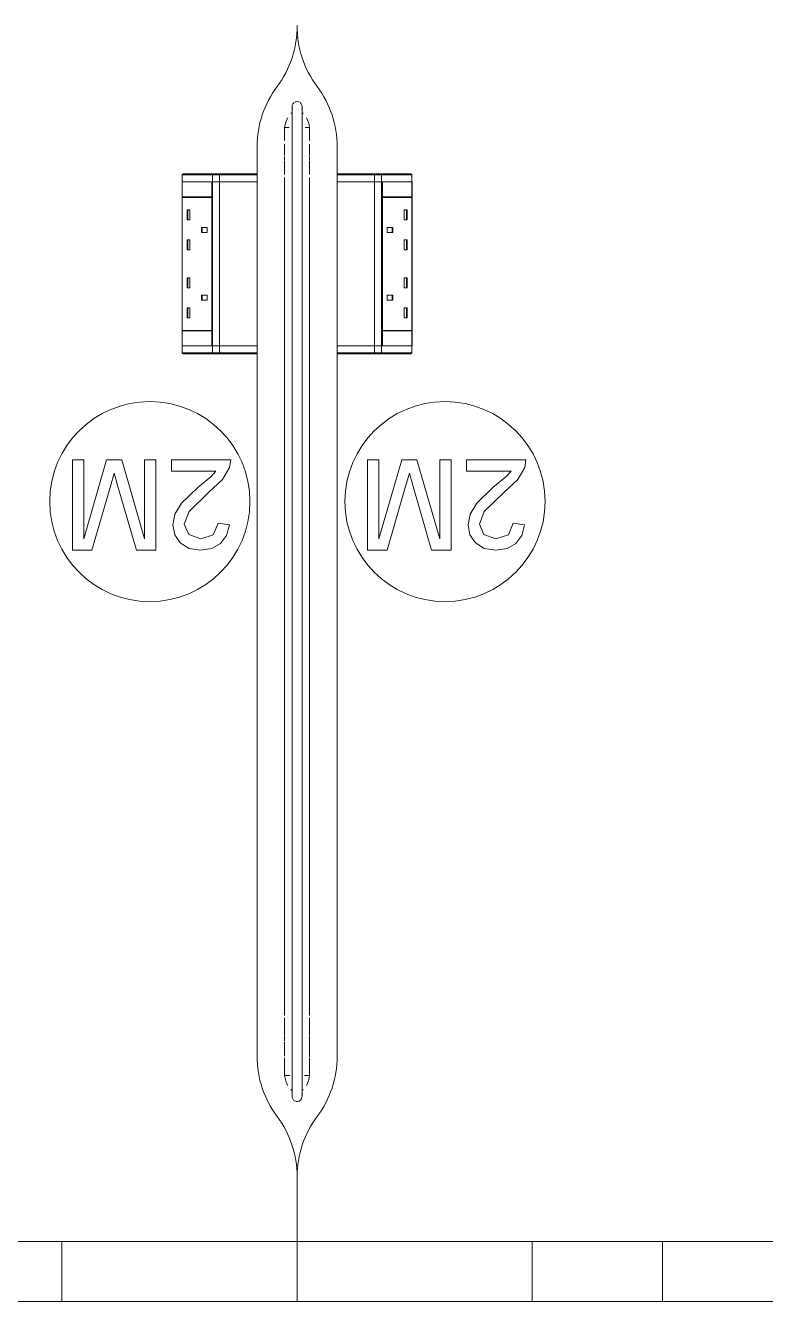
# Model space of a CAD drawing. Header units: millimetres. Extents: x 79795 to 317870, y -36033 to 97293.
# Drawn here: x 199777 to 200516, y 10676 to 11952 of the extents above; entities that cross this region are included whole.
import ezdxf

# ---------------------------------------------------------------- set-up
doc = ezdxf.new("R2010")
doc.units = ezdxf.units.MM
doc.header["$MEASUREMENT"] = 0
doc.layers.add('I-FURN', color=8, linetype='CONTINUOUS', lineweight=9)

msp = doc.modelspace()

# ---------------------------------------------------------------- linework, layer by layer
at = {"layer": 'I-FURN'}
for p, q in [((200043.1, 11871), (200043.1, 11870.9)), ((200043.1, 11870.9), (200043.1, 11870.7)), ((200043.1, 11870.7), (200043.1, 11870.5)), ((200043.1, 11870.5), (200043.1, 11870.1)), ((200043.1, 11870.1), (200043.1, 11869.6)), ((200043.1, 11869.6), (200043.1, 11868.9)), ((200043.1, 11868.9), (200043.1, 11868.2)), ((200043.1, 11868.2), (200043.1, 11867.4)), ((200053.1, 11870.9), (200053.1, 11871)), ((200053.1, 11871), (200053.1, 11871)), ((200053.1, 11870.7), (200053.1, 11870.9)), ((200053.1, 11870.4), (200053.1, 11870.7)), ((200053.1, 11869.9), (200053.1, 11870.4)), ((200053.1, 11869.4), (200053.1, 11869.9)), ((200053.1, 11868.8), (200053.1, 11869.4)), ((200053.1, 11868), (200053.1, 11868.8)), ((200053.1, 11867.1), (200053.1, 11868)), ((200043.1, 11867.4), (200043.1, 11866.4)), ((200043.1, 11866.4), (200043.1, 11865.4)), ((200043.1, 11865.4), (200043.1, 11864.2)), ((200043.1, 11864.2), (200043.1, 11863)), ((200043.1, 11863), (200043.1, 11861.6)), ((200043.1, 11861.6), (200043.1, 11860.1)), ((200043.1, 11860.1), (200043.1, 11858.6)), ((200043.1, 11858.6), (200043.1, 11856.9)), ((200043.1, 11856.9), (200043.1, 11855.2)), ((200043.1, 11855.2), (200043.1, 11853.4)), ((200053.1, 11866.2), (200053.1, 11867.1)), ((200053.1, 11865.1), (200053.1, 11866.2)), ((200053.1, 11863.9), (200053.1, 11865.1)), ((200053.1, 11862.6), (200053.1, 11863.9)), ((200053.1, 11861.2), (200053.1, 11862.6)), ((200053.1, 11859.7), (200053.1, 11861.2)), ((200053.1, 11858.1), (200053.1, 11859.7)), ((200053.1, 11856.5), (200053.1, 11858.1)), ((200053.1, 11854.7), (200053.1, 11856.5)), ((200040.1, 11850.1), (200035.6, 11850.1)), ((200035.6, 11846.6), (200035.6, 11850.1)), ((200035.6, 11845.4), (200035.6, 11846.3)), ((200035.6, 11837), (200035.6, 11845)), ((200043.1, 11853.4), (200043.1, 11851.5)), ((200043.1, 11851.5), (200043.1, 11849.5)), ((200043.1, 11849.5), (200043.1, 11847.4)), ((200043.1, 11847.4), (200043.1, 11845.2)), ((200043.1, 11845.2), (200043.1, 11843)), ((200043.1, 11843), (200043.1, 11840.7)), ((200053.1, 11852.9), (200053.1, 11854.7)), ((200053.1, 11850.9), (200053.1, 11852.9)), ((200053.1, 11848.9), (200053.1, 11850.9)), ((200053.1, 11846.8), (200053.1, 11848.9)), ((200053.1, 11844.6), (200053.1, 11846.8)), ((200053.1, 11842.4), (200053.1, 11844.6)), ((200053.1, 11840.1), (200053.1, 11842.4)), ((200060.6, 11850.1), (200056, 11850.1)), ((200060.6, 11850.1), (200060.6, 11846.6)), ((200060.6, 11846.3), (200060.6, 11845.4)), ((200060.6, 11845), (200060.6, 11837)), ((200008.1, 11802.8), (200008.1, 11831)), ((200008.1, 11831), (200008.1, 11802.8)), ((200035.6, 11822), (200035.6, 11833.5)), ((200043.1, 11840.7), (200043.1, 11838.4)), ((200043.1, 11838.4), (200043.1, 11836)), ((200043.1, 11836), (200043.1, 11833.5)), ((200043.1, 11833.5), (200043.1, 11831)), ((200043.1, 11831), (200043.1, 11828.4)), ((200053.1, 11837.7), (200053.1, 11840.1)), ((200053.1, 11835.3), (200053.1, 11837.7)), ((200053.1, 11832.8), (200053.1, 11835.3)), ((200053.1, 11830.3), (200053.1, 11832.8)), ((200053.1, 11827.7), (200053.1, 11830.3)), ((200060.6, 11833.5), (200060.6, 11822)), ((200088.1, 11831), (200088.1, 11802.8)), ((200088.1, 11802.8), (200088.1, 11831)), ((200035.6, 11817.1), (200035.6, 11821.2)), ((200043.1, 11828.4), (200043.1, 11825.8)), ((200043.1, 11825.8), (200043.1, 11823.1)), ((200043.1, 11823.1), (200043.1, 11820.4)), ((200043.1, 11820.4), (200043.1, 11817.7)), ((200043.1, 11817.7), (200043.1, 11814.9)), ((200053.1, 11825), (200053.1, 11827.7)), ((200053.1, 11822.4), (200053.1, 11825)), ((200053.1, 11819.7), (200053.1, 11822.4)), ((200053.1, 11816.9), (200053.1, 11819.7)), ((200053.1, 11814.1), (200053.1, 11816.9)), ((200060.6, 11821.2), (200060.6, 11817.1)), ((200035.6, 11803), (200035.6, 11816.3)), ((200043.1, 11814.9), (200043.1, 11812.1)), ((200043.1, 11812.1), (200043.1, 11809.3)), ((200043.1, 11809.3), (200043.1, 11806.5)), ((200043.1, 11806.5), (200043.1, 11803.7)), ((200053.1, 11811.4), (200053.1, 11814.1)), ((200053.1, 11808.5), (200053.1, 11811.4)), ((200053.1, 11805.7), (200053.1, 11808.5)), ((200053.1, 11802.9), (200053.1, 11805.7)), ((200060.6, 11816.3), (200060.6, 11803)), ((199933.1, 11780.7), (199933.1, 11795.7)), ((199933.1, 11795.7), (199962.9, 11795.7)), ((199933.3, 11802.8), (199933.3, 11795.8)), ((199933.3, 11802.8), (199933.4, 11802.8)), ((199933.3, 11802.8), (199933.3, 11795.8)), ((199933.3, 11795.8), (199933.3, 11802.8)), ((199933.3, 11795.8), (199933.4, 11795.8)), ((199933.3, 11795.7), (199933.3, 11631.8)), ((199933.4, 11802.8), (199963.7, 11802.8)), ((199933.4, 11802.8), (199933.4, 11795.8)), ((199933.4, 11795.8), (199963.7, 11795.8)), ((199933.6, 11803.5), (199933.6, 11803.6)), ((199964.5, 11803.8), (199934.3, 11803.8)), ((199964.5, 11803.8), (199934.3, 11803.8)), ((199962.9, 11795.7), (199962.9, 11780.7)), ((199963.1, 11780.7), (199963.1, 11795.7)), ((199963.1, 11795.7), (199963.7, 11795.7)), ((199963.7, 11802.8), (199970.6, 11802.8)), ((199963.7, 11802.8), (199963.7, 11795.8)), ((199963.7, 11795.8), (199970.6, 11795.8)), ((199970.6, 11795.7), (199963.7, 11795.7)), ((199963.7, 11795.7), (199963.7, 11631.8)), ((199964.5, 11803.8), (200003.1, 11803.8)), ((199970.1, 11803.8), (199964.5, 11803.8)), ((200007.1, 11803.8), (199970.1, 11803.8)), ((199970.6, 11802.8), (200008.1, 11802.8)), ((199970.6, 11802.8), (199970.6, 11795.8)), ((199970.6, 11795.8), (200008.1, 11795.8)), ((200008.1, 11795.7), (199970.6, 11795.7)), ((199970.6, 11795.7), (199970.6, 11631.8)), ((200003.1, 11803.8), (200003.1, 11802.8)), ((200003.1, 11803.8), (200007.1, 11803.8)), ((200008.1, 11795.8), (200008.1, 11802.8)), ((200008.1, 11802.8), (200008.1, 11795.8)), ((200008.1, 11631.8), (200008.1, 11795.7)), ((200008.1, 11795.7), (200008.1, 11631.8)), ((200035.6, 10961.9), (200035.6, 11800.1)), ((200043.1, 11803.7), (200043.1, 11800.8)), ((200043.1, 11800.8), (200043.1, 11800.1)), ((200043.1, 11800.1), (200043.1, 10961.9)), ((200053.1, 11800.1), (200053.1, 11802.9)), ((200053.1, 10961.9), (200053.1, 11800.1)), ((200060.6, 11800.1), (200060.6, 10961.9)), ((200088.1, 11802.8), (200088.1, 11795.8)), ((200088.1, 11802.8), (200125.5, 11802.8)), ((200088.1, 11802.8), (200088.1, 11795.8)), ((200088.1, 11795.8), (200125.5, 11795.8)), ((200088.1, 11795.7), (200088.1, 11631.8)), ((200088.1, 11631.8), (200088.1, 11795.7)), ((200125.5, 11795.7), (200088.1, 11795.7)), ((200089.1, 11803.8), (200089.1, 11803.8)), ((200126.1, 11803.8), (200089.1, 11803.8)), ((200089.1, 11803.8), (200093.1, 11803.8)), ((200093.1, 11802.8), (200093.1, 11803.8)), ((200093.1, 11803.8), (200131.6, 11803.8)), ((200125.5, 11802.8), (200132.5, 11802.8)), ((200125.5, 11802.8), (200125.5, 11795.8)), ((200125.5, 11795.8), (200132.5, 11795.8)), ((200125.5, 11631.8), (200125.5, 11795.7)), ((200132.5, 11795.7), (200125.5, 11795.7)), ((200131.6, 11803.8), (200126.1, 11803.8)), ((200133.3, 11795.7), (200130.8, 11795.7)), ((200161.9, 11803.8), (200131.6, 11803.8)), ((200161.9, 11803.8), (200131.6, 11803.8)), ((200132.5, 11802.8), (200162.7, 11802.8)), ((200132.5, 11802.8), (200132.5, 11795.8)), ((200132.5, 11795.8), (200162.7, 11795.8)), ((200132.5, 11631.8), (200132.5, 11795.7)), ((200132.5, 11795.7), (200133.1, 11795.7)), ((200133.1, 11795.7), (200133.1, 11780.7)), ((200133.3, 11780.7), (200133.3, 11795.7)), ((200133.3, 11795.7), (200163.1, 11795.7)), ((200162.6, 11803.6), (200162.6, 11803.5)), ((200162.7, 11802.8), (200162.9, 11802.8)), ((200162.7, 11802.8), (200162.7, 11795.8)), ((200162.7, 11795.8), (200162.9, 11795.8)), ((200162.9, 11795.8), (200162.9, 11802.8)), ((200162.9, 11795.8), (200162.9, 11802.8)), ((200162.9, 11795.8), (200162.9, 11802.8)), ((200162.9, 11631.8), (200162.9, 11795.7)), ((200163.1, 11795.7), (200163.1, 11780.7)), ((199962.9, 11780.7), (199933.1, 11780.7)), ((199933.1, 11780.2), (199962.9, 11780.2)), ((199933.1, 11647.2), (199933.1, 11780.2)), ((199933.4, 11780.2), (199933.4, 11780.7)), ((199962.9, 11780.2), (199962.9, 11647.2)), ((199963.1, 11647.2), (199963.1, 11780.2)), ((200133.1, 11780.2), (200133.1, 11647.2)), ((200163.1, 11780.7), (200133.3, 11780.7)), ((200133.3, 11647.2), (200133.3, 11780.2)), ((200163.1, 11780.2), (200133.3, 11780.2)), ((200162.7, 11780.7), (200162.7, 11780.2)), ((200163.1, 11780.2), (200163.1, 11647.2)), ((199938.1, 11767.6), (199938.1, 11757.6)), ((199938.1, 11767.6), (199940.9, 11767.6)), ((199938.8, 11767.6), (199938.8, 11757.6)), ((199940.9, 11767.6), (199940.9, 11757.6)), ((200158.1, 11767.6), (200155.2, 11767.6)), ((200155.2, 11757.6), (200155.2, 11767.6)), ((200157.4, 11757.6), (200157.4, 11767.6)), ((200158.1, 11757.6), (200158.1, 11767.6)), ((199938.1, 11757.6), (199940.9, 11757.6)), ((200158.1, 11757.6), (200155.2, 11757.6)), ((199952.4, 11750.1), (199952.4, 11745.1)), ((199958.2, 11750.1), (199952.4, 11750.1)), ((199952.4, 11745.1), (199958.2, 11745.1)), ((199953.2, 11750.1), (199953.2, 11745.1)), ((199958.2, 11745.1), (199958.2, 11750.1)), ((200143.8, 11750.1), (200138, 11750.1)), ((200138, 11745.1), (200138, 11750.1)), ((200143.8, 11745.1), (200138, 11745.1)), ((200143, 11745.1), (200143, 11750.1)), ((200143.8, 11745.1), (200143.8, 11750.1)), ((199938.1, 11737.6), (199938.1, 11727.6)), ((199938.1, 11737.6), (199940.9, 11737.6)), ((199938.1, 11727.6), (199940.9, 11727.6)), ((199938.8, 11737.6), (199938.8, 11727.6)), ((199940.9, 11737.6), (199940.9, 11727.6)), ((200158.1, 11737.6), (200155.2, 11737.6)), ((200155.2, 11727.6), (200155.2, 11737.6)), ((200158.1, 11727.6), (200155.2, 11727.6)), ((200157.4, 11727.6), (200157.4, 11737.6)), ((200158.1, 11727.6), (200158.1, 11737.6)), ((199938.1, 11699.8), (199938.1, 11689.8)), ((199938.1, 11699.8), (199940.9, 11699.8)), ((199938.1, 11689.8), (199940.9, 11689.8)), ((199938.8, 11699.8), (199938.8, 11689.8)), ((199940.9, 11699.8), (199940.9, 11689.8)), ((200158.1, 11699.8), (200155.2, 11699.8)), ((200155.2, 11689.8), (200155.2, 11699.8)), ((200158.1, 11689.8), (200155.2, 11689.8)), ((200157.4, 11689.8), (200157.4, 11699.8)), ((200158.1, 11689.8), (200158.1, 11699.8)), ((199952.4, 11682.3), (199952.4, 11677.3)), ((199952.4, 11682.3), (199958.2, 11682.3)), ((199952.4, 11677.3), (199958.2, 11677.3)), ((199953.2, 11682.3), (199953.2, 11677.3)), ((199958.2, 11682.3), (199958.2, 11677.3)), ((200138, 11682.3), (200138, 11677.3)), ((200143.8, 11682.3), (200138, 11682.3)), ((200138, 11677.3), (200143.8, 11677.3)), ((200143, 11677.3), (200143, 11682.3)), ((200143.8, 11677.3), (200143.8, 11682.3)), ((199938.1, 11669.8), (199938.1, 11659.8)), ((199938.1, 11669.8), (199940.9, 11669.8)), ((199938.8, 11669.8), (199938.8, 11659.8)), ((199940.9, 11669.8), (199940.9, 11659.8)), ((200158.1, 11669.8), (200155.2, 11669.8)), ((200155.2, 11659.8), (200155.2, 11669.8)), ((200157.4, 11659.8), (200157.4, 11669.8)), ((200158.1, 11659.8), (200158.1, 11669.8)), ((199938.1, 11659.8), (199940.9, 11659.8)), ((200158.1, 11659.8), (200155.2, 11659.8)), ((199933.1, 11647.2), (199962.9, 11647.2)), ((199933.1, 11646.7), (199962.9, 11646.7)), ((199933.1, 11631.7), (199933.1, 11646.7)), ((199933.4, 11646.7), (199933.4, 11647.2)), ((199962.9, 11646.7), (199962.9, 11631.7)), ((199963.1, 11631.8), (199963.1, 11646.7)), ((200133.1, 11646.7), (200133.1, 11631.8)), ((200163.1, 11647.2), (200133.3, 11647.2)), ((200133.3, 11631.7), (200133.3, 11646.7)), ((200133.3, 11646.7), (200163.1, 11646.7)), ((200162.7, 11647.2), (200162.7, 11646.7)), ((200163.1, 11646.7), (200163.1, 11631.7)), ((199962.9, 11631.7), (199933.1, 11631.7)), ((199933.3, 11631.7), (199933.3, 11624.7)), ((199933.4, 11631.7), (199933.3, 11631.7)), ((199933.3, 11631.7), (199933.3, 11624.7)), ((199933.3, 11631.7), (199933.3, 11624.7)), ((199933.4, 11624.7), (199933.4, 11631.7)), ((199963.7, 11631.7), (199933.4, 11631.7)), ((199962.9, 11631.7), (199965.3, 11631.7)), ((199963.7, 11631.8), (199963.1, 11631.8)), ((199963.7, 11631.8), (199970.6, 11631.8)), ((199963.7, 11624.7), (199963.7, 11631.7)), ((199970.6, 11631.7), (199963.7, 11631.7)), ((199970.6, 11631.8), (200008.1, 11631.8)), ((199970.6, 11624.7), (199970.6, 11631.7)), ((200008.1, 11631.7), (199970.6, 11631.7)), ((200008.1, 11624.7), (200008.1, 11631.7)), ((200008.1, 11624.7), (200008.1, 11631.7)), ((200088.1, 11631.8), (200125.5, 11631.8)), ((200088.1, 11631.7), (200088.1, 11624.7)), ((200088.1, 11624.7), (200088.1, 11631.7)), ((200125.5, 11631.7), (200088.1, 11631.7)), ((200125.5, 11631.8), (200132.5, 11631.8)), ((200125.5, 11624.7), (200125.5, 11631.7)), ((200132.5, 11631.7), (200125.5, 11631.7)), ((200133.1, 11631.8), (200132.5, 11631.8)), ((200132.5, 11624.7), (200132.5, 11631.7)), ((200162.7, 11631.7), (200132.5, 11631.7)), ((200163.1, 11631.7), (200133.3, 11631.7)), ((200162.7, 11624.7), (200162.7, 11631.7)), ((200162.9, 11631.7), (200162.7, 11631.7)), ((200162.9, 11624.7), (200162.9, 11631.7)), ((200162.9, 11624.7), (200162.9, 11631.7)), ((200162.9, 11631.7), (200162.9, 11624.7)), ((199933.4, 11624.7), (199933.3, 11624.7)), ((199963.7, 11624.7), (199933.4, 11624.7)), ((199933.6, 11623.9), (199933.6, 11623.9)), ((199934.3, 11623.7), (199964.5, 11623.7)), ((199934.3, 11623.7), (199964.5, 11623.7)), ((199970.6, 11624.7), (199963.7, 11624.7)), ((200003.1, 11623.7), (199964.5, 11623.7)), ((199964.5, 11623.7), (199970.1, 11623.7)), ((199970.1, 11623.7), (200007.1, 11623.7)), ((200008.1, 11624.7), (199970.6, 11624.7)), ((200003.1, 11624.7), (200003.1, 11623.7)), ((200007.1, 11623.7), (200003.1, 11623.7)), ((200007.1, 11623.7), (200007.1, 11623.7)), ((200008.1, 10921), (200008.1, 11624.7)), ((200008.1, 11624.7), (200008.1, 10921)), ((200088.1, 11624.7), (200088.1, 10921)), ((200088.1, 10921), (200088.1, 11624.7)), ((200125.5, 11624.7), (200088.1, 11624.7)), ((200093.1, 11623.7), (200089.1, 11623.7)), ((200089.1, 11623.7), (200126.1, 11623.7)), ((200093.1, 11623.7), (200093.1, 11624.7)), ((200131.6, 11623.7), (200093.1, 11623.7)), ((200132.5, 11624.7), (200125.5, 11624.7)), ((200126.1, 11623.7), (200131.6, 11623.7)), ((200131.6, 11623.7), (200161.9, 11623.7)), ((200131.6, 11623.7), (200161.9, 11623.7)), ((200162.7, 11624.7), (200132.5, 11624.7)), ((200162.6, 11623.9), (200162.6, 11623.9)), ((200162.9, 11624.7), (200162.7, 11624.7)), ((199834.9, 11517.8), (199823.6, 11517.8)), ((199823.6, 11517.8), (199823.6, 11427.4)), ((199857.6, 11517.8), (199834.9, 11438.7)), ((199834.9, 11438.7), (199834.9, 11517.8)), ((199872.9, 11517.8), (199857.6, 11517.8)), ((199895.6, 11438.7), (199872.9, 11517.8)), ((199906.9, 11517.8), (199895.6, 11517.8)), ((199895.6, 11517.8), (199895.6, 11438.7)), ((199906.9, 11427.4), (199906.9, 11517.8)), ((199981.8, 11517.8), (199922.5, 11517.8)), ((199922.5, 11517.8), (199922.5, 11506.5)), ((199980.6, 11510), (199981.8, 11517.8)), ((200129.9, 11517.8), (200118.6, 11517.8)), ((200118.6, 11517.8), (200118.6, 11427.4)), ((200152.6, 11517.8), (200129.9, 11438.7)), ((200129.9, 11438.7), (200129.9, 11517.8)), ((200167.9, 11517.8), (200152.6, 11517.8)), ((200190.6, 11438.7), (200167.9, 11517.8)), ((200201.9, 11517.8), (200190.6, 11517.8)), ((200190.6, 11517.8), (200190.6, 11438.7)), ((200201.9, 11427.4), (200201.9, 11517.8)), ((200276.8, 11517.8), (200217.5, 11517.8)), ((200217.5, 11517.8), (200217.5, 11506.5)), ((200275.6, 11510), (200276.8, 11517.8)), ((199861.2, 11490), (199865.3, 11504.4)), ((199865.3, 11504.4), (199869, 11491.1)), ((199922.5, 11506.5), (199966.9, 11506.5)), ((199961.8, 11500.8), (199948.8, 11489.9)), ((199959.6, 11484.9), (199973.7, 11498)), ((199966.9, 11506.5), (199961.8, 11500.8)), ((199973.7, 11498), (199980.6, 11510)), ((200156.2, 11490), (200160.3, 11504.4)), ((200160.3, 11504.4), (200164, 11491.1)), ((200217.5, 11506.5), (200261.9, 11506.5)), ((200256.8, 11500.8), (200243.8, 11489.9)), ((200254.6, 11484.9), (200268.7, 11498)), ((200261.9, 11506.5), (200256.8, 11500.8)), ((200268.7, 11498), (200275.6, 11510)), ((199843, 11427.4), (199861.2, 11490)), ((199869, 11491.1), (199887.5, 11427.4)), ((199948.8, 11489.9), (199932.6, 11474.4)), ((200138, 11427.4), (200156.2, 11490)), ((200164, 11491.1), (200182.5, 11427.4)), ((200243.8, 11489.9), (200227.6, 11474.4)), ((199932.6, 11474.4), (199925.9, 11463.3)), ((199940.1, 11466.1), (199959.6, 11484.9)), ((200227.6, 11474.4), (200220.9, 11463.3)), ((200235.1, 11466.1), (200254.6, 11484.9)), ((199925.9, 11463.3), (199923.9, 11452.6)), ((199935.2, 11453.3), (199940.1, 11466.1)), ((200220.9, 11463.3), (200218.9, 11452.6)), ((200230.2, 11453.3), (200235.1, 11466.1)), ((199923.9, 11452.6), (199925.8, 11442.8)), ((199939.8, 11442.9), (199935.2, 11453.3)), ((199969.1, 11454.3), (199964.3, 11442.8)), ((199980.4, 11452.8), (199969.1, 11454.3)), ((199977.7, 11441.9), (199980.4, 11452.8)), ((200218.9, 11452.6), (200220.8, 11442.8)), ((200234.8, 11442.9), (200230.2, 11453.3)), ((200264.1, 11454.3), (200259.3, 11442.8)), ((200275.4, 11452.8), (200264.1, 11454.3)), ((200272.7, 11441.9), (200275.4, 11452.8)), ((199925.8, 11442.8), (199931.3, 11434.7)), ((199931.3, 11434.7), (199940.1, 11429.2)), ((199951.8, 11438.7), (199939.8, 11442.9)), ((199964.3, 11442.8), (199951.8, 11438.7)), ((199971.7, 11433.9), (199977.7, 11441.9)), ((200220.8, 11442.8), (200226.3, 11434.7)), ((200226.3, 11434.7), (200235.1, 11429.2)), ((200246.8, 11438.7), (200234.8, 11442.9)), ((200259.3, 11442.8), (200246.8, 11438.7)), ((200266.7, 11433.9), (200272.7, 11441.9)), ((199823.6, 11427.4), (199843, 11427.4)), ((199887.5, 11427.4), (199906.9, 11427.4)), ((199940.1, 11429.2), (199951.6, 11427.4)), ((199951.6, 11427.4), (199962.9, 11429)), ((199962.9, 11429), (199971.7, 11433.9)), ((200118.6, 11427.4), (200138, 11427.4)), ((200182.5, 11427.4), (200201.9, 11427.4)), ((200235.1, 11429.2), (200246.6, 11427.4)), ((200246.6, 11427.4), (200257.9, 11429)), ((200257.9, 11429), (200266.7, 11433.9)), ((200043.1, 10961.9), (200043.1, 10958.6)), ((200053.1, 10961), (200053.1, 10961.9)), ((200035.6, 10942.1), (200035.6, 10959.8)), ((200043.1, 10958.6), (200043.1, 10955.4)), ((200043.1, 10955.4), (200043.1, 10952.2)), ((200043.1, 10952.2), (200043.1, 10949)), ((200053.1, 10957.8), (200053.1, 10961)), ((200053.1, 10954.5), (200053.1, 10957.8)), ((200053.1, 10951.3), (200053.1, 10954.5)), ((200053.1, 10948.1), (200053.1, 10951.3)), ((200060.6, 10959.8), (200060.6, 10942.1)), ((200035.6, 10936.5), (200035.6, 10941.4)), ((200043.1, 10949), (200043.1, 10945.8)), ((200043.1, 10945.8), (200043.1, 10942.6)), ((200043.1, 10942.6), (200043.1, 10939.5)), ((200043.1, 10939.5), (200043.1, 10936.4)), ((200043.1, 10936.4), (200043.1, 10933.4)), ((200053.1, 10945), (200053.1, 10948.1)), ((200053.1, 10941.8), (200053.1, 10945)), ((200053.1, 10938.7), (200053.1, 10941.8)), ((200053.1, 10935.6), (200053.1, 10938.7)), ((200060.6, 10941.4), (200060.6, 10936.5)), ((200060.6, 10936.6), (200060.6, 10920.8)), ((200035.6, 10921.3), (200035.6, 10935.6)), ((200043.1, 10933.4), (200043.1, 10930.4)), ((200043.1, 10930.4), (200043.1, 10927.4)), ((200043.1, 10927.4), (200043.1, 10924.5)), ((200043.1, 10924.5), (200043.1, 10921.7)), ((200053.1, 10932.6), (200053.1, 10935.6)), ((200053.1, 10929.6), (200053.1, 10932.6)), ((200053.1, 10926.6), (200053.1, 10929.6)), ((200053.1, 10923.7), (200053.1, 10926.6)), ((200053.1, 10920.9), (200053.1, 10923.7)), ((200035.6, 10901.9), (200035.6, 10919.5)), ((200043.1, 10921.7), (200043.1, 10918.9)), ((200043.1, 10918.9), (200043.1, 10916.2)), ((200043.1, 10916.2), (200043.1, 10913.6)), ((200043.1, 10913.6), (200043.1, 10911)), ((200043.1, 10911), (200043.1, 10908.5)), ((200053.1, 10918.2), (200053.1, 10920.9)), ((200053.1, 10915.5), (200053.1, 10918.2)), ((200053.1, 10912.9), (200053.1, 10915.5)), ((200053.1, 10910.3), (200053.1, 10912.9)), ((200060.6, 10919.5), (200060.6, 10901.9)), ((200035.6, 10906.4), (200035.6, 10907.5)), ((200035.6, 10901.9), (200040.8, 10901.9)), ((200043.1, 10908.5), (200043.1, 10906.1)), ((200043.1, 10906.1), (200043.1, 10903.8)), ((200043.1, 10903.8), (200043.1, 10901.6)), ((200043.1, 10901.6), (200043.1, 10899.5)), ((200043.1, 10899.5), (200043.1, 10897.5)), ((200053.1, 10907.9), (200053.1, 10910.3)), ((200053.1, 10905.5), (200053.1, 10907.9)), ((200053.1, 10903.2), (200053.1, 10905.5)), ((200053.1, 10901.1), (200053.1, 10903.2)), ((200053.1, 10899), (200053.1, 10901.1)), ((200053.1, 10897), (200053.1, 10899)), ((200055.4, 10901.9), (200060.6, 10901.9)), ((200060.6, 10907.5), (200060.6, 10906.4)), ((200043.1, 10897.5), (200043.1, 10895.6)), ((200043.1, 10895.6), (200043.1, 10893.8)), ((200043.1, 10893.8), (200043.1, 10892.1)), ((200043.1, 10892.1), (200043.1, 10890.5)), ((200043.1, 10890.5), (200043.1, 10889.1)), ((200043.1, 10889.1), (200043.1, 10887.7)), ((200043.1, 10887.7), (200043.1, 10886.5)), ((200043.1, 10886.5), (200043.1, 10885.4)), ((200043.1, 10885.4), (200043.1, 10884.4)), ((200053.1, 10895.1), (200053.1, 10897)), ((200053.1, 10893.3), (200053.1, 10895.1)), ((200053.1, 10891.7), (200053.1, 10893.3)), ((200053.1, 10890.1), (200053.1, 10891.7)), ((200053.1, 10888.7), (200053.1, 10890.1)), ((200053.1, 10887.4), (200053.1, 10888.7)), ((200053.1, 10886.2), (200053.1, 10887.4)), ((200053.1, 10885.1), (200053.1, 10886.2)), ((200043.1, 10884.4), (200043.1, 10883.5)), ((200043.1, 10883.5), (200043.1, 10882.8)), ((200043.1, 10882.8), (200043.1, 10882.1)), ((200043.1, 10882.1), (200043.1, 10881.7)), ((200043.1, 10881.7), (200043.1, 10881.3)), ((200043.1, 10881.3), (200043.1, 10881.1)), ((200043.1, 10881.1), (200043.1, 10881)), ((200043.1, 10881), (200043.1, 10881)), ((200053.1, 10884.1), (200053.1, 10885.1)), ((200053.1, 10883.3), (200053.1, 10884.1)), ((200053.1, 10882.6), (200053.1, 10883.3)), ((200053.1, 10882), (200053.1, 10882.6)), ((200053.1, 10881.6), (200053.1, 10882)), ((200053.1, 10881.2), (200053.1, 10881.6)), ((200053.1, 10881), (200053.1, 10881.2)), ((200053.1, 10881), (200053.1, 10881)), ((200048.1, 10801), (200048.1, 10676)), ((200048.1, 10676), (200048.1, 10801)), ((200048.1, 10676), (200048.1, 10801)), ((200048.1, 10801), (200048.1, 10676)), ((200808.1, 10736), (199288.1, 10736)), ((199682.7, 10736), (199813.1, 10736)), ((199813.1, 10736), (200283.1, 10736)), ((199813.1, 10736), (199813.1, 10676)), ((199813.1, 10736), (199813.1, 10676)), ((200283.1, 10736), (200413.1, 10736)), ((200283.1, 10736), (200283.1, 10676)), ((200283.1, 10736), (200283.1, 10676)), ((200413.1, 10736), (200848.1, 10736)), ((200413.1, 10736), (200413.1, 10676)), ((200413.1, 10736), (200413.1, 10676)), ((199248.1, 10676), (200048.1, 10676)), ((200048.1, 10676), (199248.1, 10676)), ((199288.1, 10676), (200808.1, 10676)), ((199813.1, 10676), (199682.7, 10676)), ((200283.1, 10676), (199813.1, 10676)), ((200048.1, 10676), (200848.1, 10676)), ((200848.1, 10676), (200048.1, 10676)), ((200413.1, 10676), (200283.1, 10676)), ((200848.1, 10676), (200413.1, 10676))]:
    msp.add_line(p, q, dxfattribs=at)
at = {"layer": 'I-FURN', "flags": 128}
for points in [[(199933.3, 11802.8), (199933.3, 11802.8), (199933.3, 11802.9), (199933.3, 11802.9), (199933.3, 11803), (199933.3, 11803), (199933.3, 11803), (199933.3, 11803.1), (199933.3, 11803.1), (199933.3, 11803.1), (199933.3, 11803.2), (199933.3, 11803.2), (199933.4, 11803.3), (199933.4, 11803.3)], [(199970.1, 11803.8), (199969.9, 11803.8), (199969.8, 11803.8), (199969.7, 11803.8), (199969.5, 11803.8), (199969.4, 11803.8), (199969.2, 11803.8), (199969.1, 11803.8), (199968.9, 11803.8), (199968.8, 11803.8), (199968.6, 11803.8), (199968.4, 11803.8), (199968.3, 11803.8), (199968.1, 11803.8), (199968, 11803.8), (199967.8, 11803.8), (199967.6, 11803.8), (199967.5, 11803.8), (199967.3, 11803.8), (199967.2, 11803.8), (199967, 11803.8), (199966.9, 11803.8), (199966.7, 11803.8), (199966.6, 11803.8), (199966.4, 11803.8), (199966.3, 11803.8), (199966.1, 11803.8), (199966, 11803.8), (199965.8, 11803.8), (199965.7, 11803.8), (199965.6, 11803.8), (199965.4, 11803.8), (199965.3, 11803.8), (199965.2, 11803.8), (199965.1, 11803.8), (199964.9, 11803.8), (199964.8, 11803.8), (199964.7, 11803.8), (199964.6, 11803.8), (199964.5, 11803.8)], [(200007.1, 11803.8), (200006.8, 11803.8), (200006.4, 11803.8), (200005.9, 11803.8), (200005.2, 11803.8), (200004.4, 11803.8), (200003.4, 11803.8), (200002.3, 11803.8), (200001.1, 11803.8), (199999.8, 11803.8), (199998.3, 11803.8), (199996.7, 11803.8), (199995, 11803.8), (199993.2, 11803.8), (199991.3, 11803.8), (199989.2, 11803.8), (199987.1, 11803.8), (199984.8, 11803.8), (199982.5, 11803.8), (199980, 11803.8), (199977.5, 11803.8), (199974.8, 11803.8), (199972.1, 11803.8), (199970.1, 11803.8)], [(200003.1, 11803.8), (200003.3, 11803.8), (200003.4, 11803.8), (200003.6, 11803.8), (200003.7, 11803.8), (200003.9, 11803.8), (200004.1, 11803.8), (200004.2, 11803.8), (200004.4, 11803.8), (200004.5, 11803.8), (200004.7, 11803.8), (200004.8, 11803.8), (200004.9, 11803.8), (200005.1, 11803.8), (200005.2, 11803.8), (200005.4, 11803.8), (200005.5, 11803.8), (200005.6, 11803.8), (200005.7, 11803.8), (200005.9, 11803.8), (200006, 11803.8), (200006.1, 11803.8), (200006.2, 11803.8), (200006.3, 11803.8), (200006.4, 11803.8), (200006.5, 11803.8), (200006.5, 11803.8), (200006.6, 11803.8), (200006.7, 11803.8), (200006.8, 11803.8), (200006.8, 11803.8), (200006.9, 11803.8), (200006.9, 11803.8), (200007, 11803.8), (200007, 11803.8), (200007, 11803.8), (200007.1, 11803.8), (200007.1, 11803.8), (200007.1, 11803.8), (200007.1, 11803.8)], [(200007.1, 11803.8), (200007.1, 11803.8), (200007.2, 11803.8), (200007.2, 11803.8), (200007.3, 11803.8), (200007.3, 11803.8), (200007.3, 11803.8), (200007.4, 11803.8), (200007.4, 11803.7), (200007.5, 11803.7), (200007.5, 11803.7), (200007.5, 11803.7), (200007.6, 11803.7), (200007.6, 11803.7), (200007.6, 11803.6), (200007.7, 11803.6), (200007.7, 11803.6), (200007.7, 11803.6), (200007.8, 11803.5), (200007.8, 11803.5), (200007.8, 11803.5), (200007.8, 11803.5), (200007.9, 11803.4), (200007.9, 11803.4), (200007.9, 11803.4), (200007.9, 11803.3), (200008, 11803.3), (200008, 11803.3), (200008, 11803.2), (200008, 11803.2), (200008, 11803.2), (200008, 11803.1), (200008.1, 11803.1), (200008.1, 11803), (200008.1, 11803), (200008.1, 11803), (200008.1, 11802.9), (200008.1, 11802.9), (200008.1, 11802.8), (200008.1, 11802.8), (200008.1, 11802.8)], [(200007.1, 11803.8), (200007.1, 11803.8), (200007.1, 11803.8)], [(200088.1, 11802.8), (200088.1, 11802.8), (200088.1, 11802.9), (200088.1, 11802.9), (200088.1, 11803), (200088.1, 11803), (200088.1, 11803), (200088.1, 11803.1), (200088.1, 11803.1), (200088.1, 11803.1), (200088.2, 11803.2), (200088.2, 11803.2), (200088.2, 11803.3), (200088.2, 11803.3), (200088.2, 11803.3), (200088.3, 11803.4), (200088.3, 11803.4), (200088.3, 11803.4), (200088.3, 11803.5), (200088.4, 11803.5), (200088.4, 11803.5), (200088.4, 11803.5), (200088.4, 11803.6), (200088.5, 11803.6), (200088.5, 11803.6), (200088.5, 11803.6), (200088.6, 11803.7), (200088.6, 11803.7), (200088.6, 11803.7), (200088.7, 11803.7), (200088.7, 11803.7), (200088.8, 11803.7), (200088.8, 11803.8), (200088.8, 11803.8), (200088.9, 11803.8), (200088.9, 11803.8), (200089, 11803.8), (200089, 11803.8), (200089, 11803.8), (200089.1, 11803.8), (200089.1, 11803.8)], [(200126.1, 11803.8), (200123.3, 11803.8), (200120.6, 11803.8), (200118, 11803.8), (200115.5, 11803.8), (200113.1, 11803.8), (200110.7, 11803.8), (200108.5, 11803.8), (200106.4, 11803.8), (200104.4, 11803.8), (200102.5, 11803.8), (200100.7, 11803.8), (200099, 11803.8), (200097.5, 11803.8), (200096, 11803.8), (200094.7, 11803.8), (200093.6, 11803.8), (200092.5, 11803.8), (200091.6, 11803.8), (200090.8, 11803.8), (200090.2, 11803.8), (200089.7, 11803.8), (200089.3, 11803.8), (200089.1, 11803.8)], [(200089.1, 11803.8), (200089.1, 11803.8), (200089.1, 11803.8), (200089.1, 11803.8), (200089.1, 11803.8), (200089.2, 11803.8), (200089.2, 11803.8), (200089.2, 11803.8), (200089.3, 11803.8), (200089.3, 11803.8), (200089.4, 11803.8), (200089.5, 11803.8), (200089.5, 11803.8), (200089.6, 11803.8), (200089.7, 11803.8), (200089.8, 11803.8), (200089.9, 11803.8), (200090, 11803.8), (200090.1, 11803.8), (200090.2, 11803.8), (200090.3, 11803.8), (200090.4, 11803.8), (200090.5, 11803.8), (200090.7, 11803.8), (200090.8, 11803.8), (200090.9, 11803.8), (200091.1, 11803.8), (200091.2, 11803.8), (200091.3, 11803.8), (200091.5, 11803.8), (200091.6, 11803.8), (200091.8, 11803.8), (200091.9, 11803.8), (200092.1, 11803.8), (200092.2, 11803.8), (200092.4, 11803.8), (200092.6, 11803.8), (200092.7, 11803.8), (200092.9, 11803.8), (200093, 11803.8), (200093.1, 11803.8)], [(200131.6, 11803.8), (200131.6, 11803.8), (200131.5, 11803.8), (200131.3, 11803.8), (200131.2, 11803.8), (200131.1, 11803.8), (200131, 11803.8), (200130.9, 11803.8), (200130.8, 11803.8), (200130.6, 11803.8), (200130.5, 11803.8), (200130.4, 11803.8), (200130.2, 11803.8), (200130.1, 11803.8), (200129.9, 11803.8), (200129.8, 11803.8), (200129.6, 11803.8), (200129.5, 11803.8), (200129.3, 11803.8), (200129.2, 11803.8), (200129, 11803.8), (200128.8, 11803.8), (200128.7, 11803.8), (200128.5, 11803.8), (200128.4, 11803.8), (200128.2, 11803.8), (200128.1, 11803.8), (200127.9, 11803.8), (200127.7, 11803.8), (200127.6, 11803.8), (200127.4, 11803.8), (200127.3, 11803.8), (200127.1, 11803.8), (200127, 11803.8), (200126.8, 11803.8), (200126.7, 11803.8), (200126.5, 11803.8), (200126.4, 11803.8), (200126.2, 11803.8), (200126.1, 11803.8)], [(200162.8, 11803.3), (200162.8, 11803.3), (200162.8, 11803.2), (200162.8, 11803.2), (200162.9, 11803.2), (200162.9, 11803.1), (200162.9, 11803.1), (200162.9, 11803), (200162.9, 11803), (200162.9, 11803), (200162.9, 11802.9), (200162.9, 11802.9), (200162.9, 11802.8), (200162.9, 11802.8), (200162.9, 11802.8)], [(199933.4, 11624.2), (199933.4, 11624.2), (199933.4, 11624.2), (199933.3, 11624.3), (199933.3, 11624.3), (199933.3, 11624.3), (199933.3, 11624.4), (199933.3, 11624.4), (199933.3, 11624.5), (199933.3, 11624.5), (199933.3, 11624.5), (199933.3, 11624.6), (199933.3, 11624.6), (199933.3, 11624.7), (199933.3, 11624.7)], [(199964.5, 11623.7), (199964.6, 11623.7), (199964.7, 11623.7), (199964.8, 11623.7), (199964.9, 11623.7), (199965.1, 11623.7), (199965.2, 11623.7), (199965.3, 11623.7), (199965.4, 11623.7), (199965.6, 11623.7), (199965.7, 11623.7), (199965.8, 11623.7), (199966, 11623.7), (199966.1, 11623.7), (199966.3, 11623.7), (199966.4, 11623.7), (199966.6, 11623.7), (199966.7, 11623.7), (199966.9, 11623.7), (199967, 11623.7), (199967.2, 11623.7), (199967.3, 11623.7), (199967.5, 11623.7), (199967.6, 11623.7), (199967.8, 11623.7), (199968, 11623.7), (199968.1, 11623.7), (199968.3, 11623.7), (199968.4, 11623.7), (199968.6, 11623.7), (199968.8, 11623.7), (199968.9, 11623.7), (199969.1, 11623.7), (199969.2, 11623.7), (199969.4, 11623.7), (199969.5, 11623.7), (199969.7, 11623.7), (199969.8, 11623.7), (199969.9, 11623.7), (199970.1, 11623.7)], [(199970.1, 11623.7), (199972.8, 11623.7), (199975.5, 11623.7), (199978.2, 11623.7), (199980.7, 11623.7), (199983.1, 11623.7), (199985.4, 11623.7), (199987.7, 11623.7), (199989.8, 11623.7), (199991.8, 11623.7), (199993.7, 11623.7), (199995.5, 11623.7), (199997.2, 11623.7), (199998.7, 11623.7), (200000.1, 11623.7), (200001.4, 11623.7), (200002.6, 11623.7), (200003.7, 11623.7), (200004.6, 11623.7), (200005.4, 11623.7), (200006, 11623.7), (200006.5, 11623.7), (200006.9, 11623.7), (200007.1, 11623.7)], [(200007.1, 11623.7), (200007.1, 11623.7), (200007.1, 11623.7), (200007.1, 11623.7), (200007, 11623.7), (200007, 11623.7), (200007, 11623.7), (200006.9, 11623.7), (200006.9, 11623.7), (200006.8, 11623.7), (200006.8, 11623.7), (200006.7, 11623.7), (200006.6, 11623.7), (200006.6, 11623.7), (200006.5, 11623.7), (200006.4, 11623.7), (200006.3, 11623.7), (200006.2, 11623.7), (200006.1, 11623.7), (200006, 11623.7), (200005.9, 11623.7), (200005.8, 11623.7), (200005.6, 11623.7), (200005.5, 11623.7), (200005.4, 11623.7), (200005.3, 11623.7), (200005.1, 11623.7), (200005, 11623.7), (200004.8, 11623.7), (200004.7, 11623.7), (200004.5, 11623.7), (200004.4, 11623.7), (200004.2, 11623.7), (200004.1, 11623.7), (200003.9, 11623.7), (200003.8, 11623.7), (200003.6, 11623.7), (200003.5, 11623.7), (200003.3, 11623.7), (200003.1, 11623.7), (200003.1, 11623.7)], [(200008.1, 11624.7), (200008.1, 11624.6), (200008.1, 11624.6), (200008.1, 11624.6), (200008.1, 11624.5), (200008.1, 11624.5), (200008.1, 11624.4), (200008.1, 11624.4), (200008, 11624.4), (200008, 11624.3), (200008, 11624.3), (200008, 11624.2), (200008, 11624.2), (200008, 11624.2), (200007.9, 11624.1), (200007.9, 11624.1), (200007.9, 11624.1), (200007.9, 11624), (200007.9, 11624), (200007.8, 11624), (200007.8, 11624), (200007.8, 11623.9), (200007.7, 11623.9), (200007.7, 11623.9), (200007.7, 11623.9), (200007.6, 11623.8), (200007.6, 11623.8), (200007.6, 11623.8), (200007.5, 11623.8), (200007.5, 11623.8), (200007.5, 11623.7), (200007.4, 11623.7), (200007.4, 11623.7), (200007.3, 11623.7), (200007.3, 11623.7), (200007.3, 11623.7), (200007.2, 11623.7), (200007.2, 11623.7), (200007.2, 11623.7), (200007.1, 11623.7), (200007.1, 11623.7)], [(200089.1, 11623.7), (200089, 11623.7), (200089, 11623.7), (200089, 11623.7), (200088.9, 11623.7), (200088.9, 11623.7), (200088.8, 11623.7), (200088.8, 11623.7), (200088.8, 11623.7), (200088.7, 11623.7), (200088.7, 11623.8), (200088.7, 11623.8), (200088.6, 11623.8), (200088.6, 11623.8), (200088.5, 11623.8), (200088.5, 11623.8), (200088.5, 11623.9), (200088.5, 11623.9), (200088.4, 11623.9), (200088.4, 11623.9), (200088.4, 11624), (200088.3, 11624), (200088.3, 11624), (200088.3, 11624.1), (200088.3, 11624.1), (200088.2, 11624.1), (200088.2, 11624.2), (200088.2, 11624.2), (200088.2, 11624.2), (200088.2, 11624.3), (200088.1, 11624.3), (200088.1, 11624.3), (200088.1, 11624.4), (200088.1, 11624.4), (200088.1, 11624.5), (200088.1, 11624.5), (200088.1, 11624.5), (200088.1, 11624.6), (200088.1, 11624.6), (200088.1, 11624.7), (200088.1, 11624.7)], [(200093.1, 11623.7), (200092.9, 11623.7), (200092.8, 11623.7), (200092.6, 11623.7), (200092.4, 11623.7), (200092.3, 11623.7), (200092.1, 11623.7), (200092, 11623.7), (200091.8, 11623.7), (200091.7, 11623.7), (200091.5, 11623.7), (200091.4, 11623.7), (200091.2, 11623.7), (200091.1, 11623.7), (200091, 11623.7), (200090.8, 11623.7), (200090.7, 11623.7), (200090.6, 11623.7), (200090.4, 11623.7), (200090.3, 11623.7), (200090.2, 11623.7), (200090.1, 11623.7), (200090, 11623.7), (200089.9, 11623.7), (200089.8, 11623.7), (200089.7, 11623.7), (200089.6, 11623.7), (200089.6, 11623.7), (200089.5, 11623.7), (200089.4, 11623.7), (200089.4, 11623.7), (200089.3, 11623.7), (200089.2, 11623.7), (200089.2, 11623.7), (200089.2, 11623.7), (200089.1, 11623.7), (200089.1, 11623.7), (200089.1, 11623.7), (200089.1, 11623.7), (200089.1, 11623.7)], [(200089.1, 11623.7), (200089.1, 11623.7), (200089.1, 11623.7)], [(200089.1, 11623.7), (200089.4, 11623.7), (200089.8, 11623.7), (200090.3, 11623.7), (200091, 11623.7), (200091.8, 11623.7), (200092.8, 11623.7), (200093.9, 11623.7), (200095.1, 11623.7), (200096.4, 11623.7), (200097.9, 11623.7), (200099.4, 11623.7), (200101.1, 11623.7), (200103, 11623.7), (200104.9, 11623.7), (200106.9, 11623.7), (200109.1, 11623.7), (200111.4, 11623.7), (200113.7, 11623.7), (200116.2, 11623.7), (200118.7, 11623.7), (200121.3, 11623.7), (200124.1, 11623.7), (200126.1, 11623.7)], [(200126.1, 11623.7), (200126.2, 11623.7), (200126.4, 11623.7), (200126.5, 11623.7), (200126.7, 11623.7), (200126.8, 11623.7), (200127, 11623.7), (200127.1, 11623.7), (200127.3, 11623.7), (200127.4, 11623.7), (200127.6, 11623.7), (200127.7, 11623.7), (200127.9, 11623.7), (200128.1, 11623.7), (200128.2, 11623.7), (200128.4, 11623.7), (200128.5, 11623.7), (200128.7, 11623.7), (200128.8, 11623.7), (200129, 11623.7), (200129.2, 11623.7), (200129.3, 11623.7), (200129.5, 11623.7), (200129.6, 11623.7), (200129.8, 11623.7), (200129.9, 11623.7), (200130.1, 11623.7), (200130.2, 11623.7), (200130.4, 11623.7), (200130.5, 11623.7), (200130.6, 11623.7), (200130.8, 11623.7), (200130.9, 11623.7), (200131, 11623.7), (200131.1, 11623.7), (200131.2, 11623.7), (200131.3, 11623.7), (200131.5, 11623.7), (200131.6, 11623.7), (200131.6, 11623.7)], [(200162.9, 11624.7), (200162.9, 11624.6), (200162.9, 11624.6), (200162.9, 11624.6), (200162.9, 11624.5), (200162.9, 11624.5), (200162.9, 11624.4), (200162.9, 11624.4), (200162.9, 11624.4), (200162.9, 11624.3), (200162.8, 11624.3), (200162.8, 11624.2), (200162.8, 11624.2), (200162.8, 11624.2)]]:
    msp.add_lwpolyline(points, dxfattribs=at)
at = {"layer": 'I-FURN'}
for centre, radius, start, end in [((199948.1, 11951), 100, 323.1301, 0.6256), ((199948.1, 11951), 100, 323.1301, 0.6256), ((200148.1, 11951), 100, 179.3744, 216.8699), ((200148.1, 11951), 100, 179.3744, 216.8699), ((200108.1, 11831), 100, 143.1301, 180), ((200108.1, 11831), 100, 143.1301, 180), ((199988.1, 11831), 100, 0, 36.8699), ((199988.1, 11831), 100, 0, 36.8699), ((200048.1, 11871), 5, 127.2751, 201.8252), ((200048.1, 11871), 5, 67.635, 112.365), ((200048.1, 11871), 5, 338.1748, 52.7249), ((200059.1, 11847.7), 23.6, 149.1436, 174.3336), ((200048.1, 11858.1), 8.51, 125.5405, 136.5486), ((200048.1, 11858.1), 8.51, 43.4514, 54.4595), ((200037.1, 11847.7), 23.6, 5.6664, 30.8564), ((199900.9, 11476), 100, 0, 180), ((200195.9, 11476), 100, 0, 180), ((199900.9, 11476), 100, 180, 0), ((200195.9, 11476), 100, 180, 0), ((200108.1, 10921), 100, 180, 216.8699), ((200108.1, 10921), 100, 180, 216.8699), ((199988.1, 10921), 100, 323.1301, 0), ((199988.1, 10921), 100, 323.1301, 0), ((200059.1, 10904.2), 23.6, 185.6664, 210.8564), ((200037.1, 10904.2), 23.6, 329.1436, 354.3336), ((200048.1, 10893.8), 8.51, 223.4514, 234.4595), ((200048.1, 10893.8), 8.51, 305.5405, 316.5486), ((200048.1, 10881), 5, 173.0848, 21.8252), ((199948.1, 10801), 100, 0, 36.8699), ((199948.1, 10801), 100, 0, 36.8699), ((200148.1, 10801), 100, 143.1301, 180), ((200148.1, 10801), 100, 143.1301, 180)]:
    msp.add_arc(centre, radius, start, end, dxfattribs=at)
for centre, major_axis, ratio, start_param, end_param in [((199934.3, 11802.8), (0, 1), 0.819152, 0, 1.570796), ((199964.5, 11802.8), (0, -1), 0.819152, 3.141593, 4.712389), ((199970.1, 11802.8), (0, -1), 0.56467, 1.570796, 3.141593), ((200007.1, 11802.8), (0, -1), 0.998113, 1.570796, 3.141593), ((200089.1, 11802.8), (0, 1), 0.998113, 0, 1.570796), ((200126.1, 11802.8), (0, 1), 0.56467, 0, 1.570796), ((200131.6, 11802.8), (0, 1), 0.819152, 4.712389, 6.283185), ((200161.9, 11802.8), (0, 1), 0.819152, 4.712389, 6.283185), ((199934.3, 11624.7), (0, -1), 0.819152, 4.712389, 6.283185), ((199964.5, 11624.7), (0, -1), 0.819152, 4.712389, 6.283185), ((199970.1, 11624.7), (0, -1), 0.56467, 0, 1.570796), ((200007.1, 11624.7), (0, -1), 0.998113, 0, 1.570796), ((200089.1, 11624.7), (0, 1), 0.998113, 1.570796, 3.141593), ((200126.1, 11624.7), (0, 1), 0.56467, 1.570796, 3.141593), ((200131.6, 11624.7), (0, 1), 0.819152, 3.141593, 4.712389), ((200161.9, 11624.7), (0, -1), 0.819152, 0, 1.570796)]:
    msp.add_ellipse(centre, major_axis=major_axis, ratio=ratio, start_param=start_param, end_param=end_param, dxfattribs=at)

doc.saveas('drawing.dxf')
